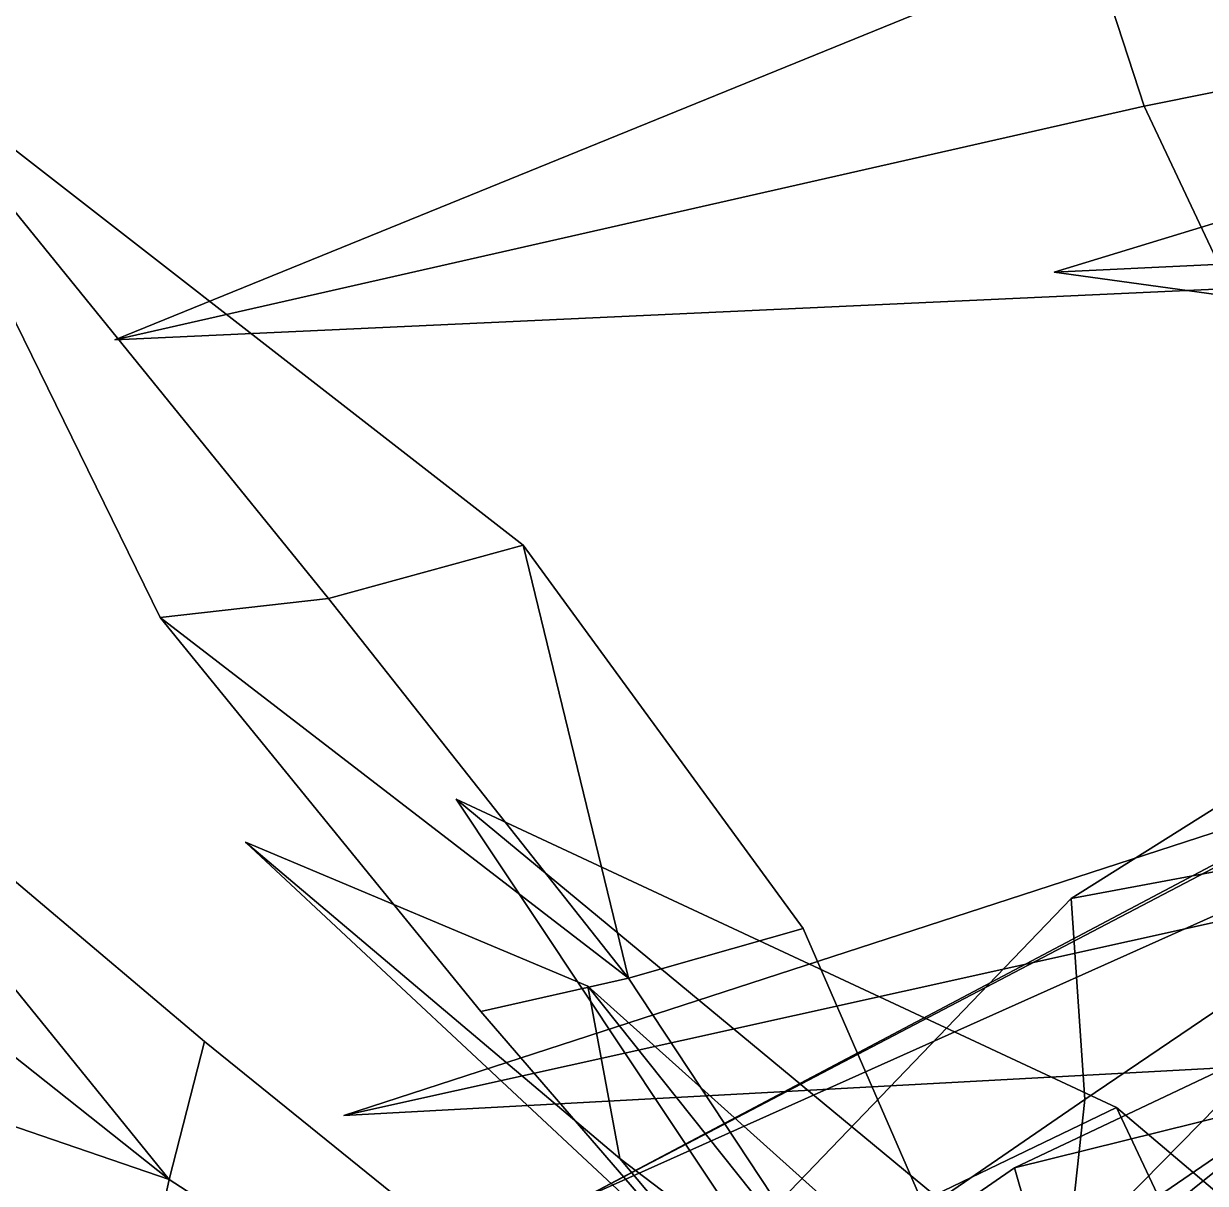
# Model space of a CAD drawing. Header units: metres. Extents: x -366 to 149, y -229 to 234.
# Drawn here: x -188.56 to -158.62, y -78.47 to -49.08 of the extents above; entities that cross this region are included whole.
import ezdxf

# ---------------------------------------------------------------- set-up
doc = ezdxf.new("R2010")
doc.units = ezdxf.units.M

msp = doc.modelspace()

# ---------------------------------------------------------------- linework, layer by layer
at = {"layer": 'coral-li_Mrstm', "color": 3}
for points in [[(-161.5274, -47.02328, 552.9614), (-186.2505, -57.09106, 574.2473), (-160.1759, -51.1704, 555.6396)], [(-161.5274, -47.02328, 552.9614), (-160.1759, -51.1704, 555.6396), (-186.2505, -57.09106, 574.2473)], [(-161.5274, -47.02328, 552.9614), (-160.1759, -51.1704, 555.6396), (-141.9298, -47.4976, 542.4475)], [(-161.5274, -47.02328, 552.9614), (-141.9298, -47.4976, 542.4475), (-160.1759, -51.1704, 555.6396)], [(-141.9298, -47.4976, 542.4475), (-160.1759, -51.1704, 555.6396), (-157.9975, -55.796, 555.4011)], [(-141.9298, -47.4976, 542.4475), (-157.9975, -55.796, 555.4011), (-160.1759, -51.1704, 555.6396)], [(-175.905, -62.2936, 756.5757), (-192.2244, -49.6076, 783.7499), (-180.8407, -63.6474, 756.6486)], [(-175.905, -62.2936, 756.5757), (-180.8407, -63.6474, 756.6486), (-192.2244, -49.6076, 783.7499)], [(-180.8407, -63.6474, 756.6486), (-192.2244, -49.6076, 783.7499), (-185.1041, -64.127, 753.8571)], [(-180.8407, -63.6474, 756.6486), (-185.1041, -64.127, 753.8571), (-192.2244, -49.6076, 783.7499)], [(-142.9886, -54.4498, 661.0283), (-162.4516, -55.3779, 687.1341), (-143.2005, -49.4982, 659.7495)], [(-142.9886, -54.4498, 661.0283), (-143.2005, -49.4982, 659.7495), (-162.4516, -55.3779, 687.1341)], [(-160.1759, -51.1704, 555.6396), (-186.2505, -57.09106, 574.2473), (-157.9975, -55.796, 555.4011)], [(-160.1759, -51.1704, 555.6396), (-157.9975, -55.796, 555.4011), (-186.2505, -57.09106, 574.2473)], [(-139.9143, -58.4904, 661.6769), (-162.4516, -55.3779, 687.1341), (-142.9886, -54.4498, 661.0283)], [(-139.9143, -58.4904, 661.6769), (-142.9886, -54.4498, 661.0283), (-162.4516, -55.3779, 687.1341)], [(-175.905, -62.2936, 756.5757), (-180.8407, -63.6474, 756.6486), (-173.238, -73.2646, 737.4094)], [(-175.905, -62.2936, 756.5757), (-173.238, -73.2646, 737.4094), (-180.8407, -63.6474, 756.6486)], [(-168.8134, -72.01273, 737.1855), (-175.905, -62.2936, 756.5757), (-173.238, -73.2646, 737.4094)], [(-168.8134, -72.01273, 737.1855), (-173.238, -73.2646, 737.4094), (-175.905, -62.2936, 756.5757)], [(-139.9616, -63.3808, 443.3371), (-163.5329, -82.3045, 459.2108), (-138.6087, -68.3109, 443.5853)], [(-139.9616, -63.3808, 443.3371), (-138.6087, -68.3109, 443.5853), (-163.5329, -82.3045, 459.2108)], [(-173.238, -73.2646, 737.4094), (-180.8407, -63.6474, 756.6486), (-185.1041, -64.127, 753.8571)], [(-173.238, -73.2646, 737.4094), (-185.1041, -64.127, 753.8571), (-180.8407, -63.6474, 756.6486)], [(-173.238, -73.2646, 737.4094), (-185.1041, -64.127, 753.8571), (-176.9767, -74.1123, 735.0398)], [(-173.238, -73.2646, 737.4094), (-176.9767, -74.1123, 735.0398), (-185.1041, -64.127, 753.8571)], [(-151.511, -64.6322, 591.8684), (-162.0219, -71.2506, 611.0114), (-151.1598, -69.2196, 591.7054)], [(-151.511, -64.6322, 591.8684), (-151.1598, -69.2196, 591.7054), (-162.0219, -71.2506, 611.0114)], [(-195.8137, -64.87, 746.7421), (-196.8546, -68.8578, 749.7772), (-184.874, -78.37, 732.8531)], [(-195.8137, -64.87, 746.7421), (-184.874, -78.37, 732.8531), (-196.8546, -68.8578, 749.7772)], [(-183.9754, -74.8752, 729.9944), (-195.8137, -64.87, 746.7421), (-184.874, -78.37, 732.8531)], [(-183.9754, -74.8752, 729.9944), (-184.874, -78.37, 732.8531), (-195.8137, -64.87, 746.7421)], [(-152.8517, -67.5676, 554.4949), (-174.4376, -78.869, 578.4118), (-151.1685, -66.56, 559.2225)], [(-152.8517, -67.5676, 554.4949), (-151.1685, -66.56, 559.2225), (-174.4376, -78.869, 578.4118)], [(-151.1685, -66.56, 559.2225), (-174.4376, -78.869, 578.4118), (-147.1075, -66.6311, 562.3373)], [(-151.1685, -66.56, 559.2225), (-147.1075, -66.6311, 562.3373), (-174.4376, -78.869, 578.4118)], [(-154.8342, -71.06219, 472.8568), (-180.4468, -76.7435, 492.1676), (-152.2439, -67.5758, 475.5651)], [(-154.8342, -71.06219, 472.8568), (-152.2439, -67.5758, 475.5651), (-180.4468, -76.7435, 492.1676)], [(-165.3611, -92.3472, 594.1373), (-167.9029, -90.3989, 590.9664), (-137.8252, -67.9683, 574.0467)], [(-165.3611, -92.3472, 594.1373), (-137.8252, -67.9683, 574.0467), (-167.9029, -90.3989, 590.9664)], [(-164.3709, -89.9918, 597.8475), (-165.4217, -85.7336, 598.8842), (-137.8252, -67.9683, 574.0467)], [(-164.3709, -89.9918, 597.8475), (-137.8252, -67.9683, 574.0467), (-165.4217, -85.7336, 598.8842)], [(-137.8252, -67.9683, 574.0467), (-162.0506, -91.6942, 597.2692), (-165.3611, -92.3472, 594.1373)], [(-137.8252, -67.9683, 574.0467), (-165.3611, -92.3472, 594.1373), (-162.0506, -91.6942, 597.2692)], [(-137.8252, -67.9683, 574.0467), (-160.9445, -92.9647, 597.063), (-164.3709, -89.9918, 597.8475)], [(-137.8252, -67.9683, 574.0467), (-164.3709, -89.9918, 597.8475), (-160.9445, -92.9647, 597.063)], [(-137.8252, -67.9683, 574.0467), (-163.1656, -91.7463, 595.9907), (-162.3484, -95.6713, 593.7277)], [(-137.8252, -67.9683, 574.0467), (-162.3484, -95.6713, 593.7277), (-163.1656, -91.7463, 595.9907)], [(-137.8252, -67.9683, 574.0467), (-162.759, -93.04963, 594.9825), (-159.4681, -95.4014, 597.181)], [(-137.8252, -67.9683, 574.0467), (-159.4681, -95.4014, 597.181), (-162.759, -93.04963, 594.9825)], [(-162.3484, -95.6713, 593.7277), (-161.774, -97.5678, 589.68), (-137.8252, -67.9683, 574.0467)], [(-162.3484, -95.6713, 593.7277), (-137.8252, -67.9683, 574.0467), (-161.774, -97.5678, 589.68)], [(-137.8252, -67.9683, 574.0467), (-161.3889, -93.8151, 595.6284), (-160.6738, -91.9079, 599.757)], [(-137.8252, -67.9683, 574.0467), (-160.6738, -91.9079, 599.757), (-161.3889, -93.8151, 595.6284)], [(-160.6738, -91.9079, 599.757), (-157.6077, -90.1259, 602.5382), (-137.8252, -67.9683, 574.0467)], [(-160.6738, -91.9079, 599.757), (-137.8252, -67.9683, 574.0467), (-157.6077, -90.1259, 602.5382)], [(-159.4681, -95.4014, 597.181), (-155.4477, -97.4001, 596.7908), (-137.8252, -67.9683, 574.0467)], [(-159.4681, -95.4014, 597.181), (-137.8252, -67.9683, 574.0467), (-155.4477, -97.4001, 596.7908)], [(-138.6087, -68.3109, 443.5853), (-163.5329, -82.3045, 459.2108), (-136.6603, -72.2658, 440.985)], [(-138.6087, -68.3109, 443.5853), (-136.6603, -72.2658, 440.985), (-163.5329, -82.3045, 459.2108)], [(-184.874, -78.37, 732.8531), (-196.8546, -68.8578, 749.7772), (-198.3743, -73.7435, 749.9167)], [(-184.874, -78.37, 732.8531), (-198.3743, -73.7435, 749.9167), (-196.8546, -68.8578, 749.7772)], [(-168.0717, -83.07437, 731.1787), (-177.6058, -68.7285, 760.6573), (-165.4849, -78.7621, 732.1335)], [(-168.0717, -83.07437, 731.1787), (-165.4849, -78.7621, 732.1335), (-177.6058, -68.7285, 760.6573)], [(-165.4849, -78.7621, 732.1335), (-177.6058, -68.7285, 760.6573), (-160.8717, -76.5447, 732.1271)], [(-165.4849, -78.7621, 732.1335), (-160.8717, -76.5447, 732.1271), (-177.6058, -68.7285, 760.6573)], [(-142.3534, -72.8415, 447.1056), (-163.4581, -78.07124, 451.8036), (-143.5347, -68.6426, 445.9718)], [(-142.3534, -72.8415, 447.1056), (-143.5347, -68.6426, 445.9718), (-163.4581, -78.07124, 451.8036)], [(-151.1598, -69.2196, 591.7054), (-161.6758, -76.3449, 610.6549), (-162.1149, -80.3742, 607.5291)], [(-151.1598, -69.2196, 591.7054), (-162.1149, -80.3742, 607.5291), (-161.6758, -76.3449, 610.6549)], [(-151.1598, -69.2196, 591.7054), (-162.1149, -80.3742, 607.5291), (-151.1247, -72.8434, 589.0263)], [(-151.1598, -69.2196, 591.7054), (-151.1247, -72.8434, 589.0263), (-162.1149, -80.3742, 607.5291)], [(-162.0219, -71.2506, 611.0114), (-161.6758, -76.3449, 610.6549), (-151.1598, -69.2196, 591.7054)], [(-162.0219, -71.2506, 611.0114), (-151.1598, -69.2196, 591.7054), (-161.6758, -76.3449, 610.6549)], [(-170.2048, -81.7149, 766.0634), (-182.9366, -69.8212, 795.4254), (-173.4591, -77.8372, 765.3071)], [(-170.2048, -81.7149, 766.0634), (-173.4591, -77.8372, 765.3071), (-182.9366, -69.8212, 795.4254)], [(-173.4591, -77.8372, 765.3071), (-182.9366, -69.8212, 795.4254), (-174.2653, -73.4675, 762.7665)], [(-173.4591, -77.8372, 765.3071), (-174.2653, -73.4675, 762.7665), (-182.9366, -69.8212, 795.4254)], [(-154.4597, -75.3379, 470.0683), (-180.4468, -76.7435, 492.1676), (-154.8342, -71.06219, 472.8568)], [(-154.4597, -75.3379, 470.0683), (-154.8342, -71.06219, 472.8568), (-180.4468, -76.7435, 492.1676)], [(-162.0219, -71.2506, 611.0114), (-177.1058, -86.9438, 637.3151), (-161.6758, -76.3449, 610.6549)], [(-162.0219, -71.2506, 611.0114), (-161.6758, -76.3449, 610.6549), (-177.1058, -86.9438, 637.3151)], [(-158.6572, -95.3368, 704.9069), (-168.8134, -72.01273, 737.1855), (-173.238, -73.2646, 737.4094)], [(-158.6572, -95.3368, 704.9069), (-173.238, -73.2646, 737.4094), (-168.8134, -72.01273, 737.1855)], [(-160.0669, -95.9654, 447.8374), (-161.3326, -93.2445, 444.475), (-125.979, -72.3294, 441.8761)], [(-160.0669, -95.9654, 447.8374), (-125.979, -72.3294, 441.8761), (-161.3326, -93.2445, 444.475)], [(-159.4155, -95.7967, 451.2286), (-160.6156, -91.7261, 452.7457), (-125.979, -72.3294, 441.8761)], [(-159.4155, -95.7967, 451.2286), (-125.979, -72.3294, 441.8761), (-160.6156, -91.7261, 452.7457)], [(-125.979, -72.3294, 441.8761), (-157.8833, -96.2264, 451.882), (-160.0669, -95.9654, 447.8374)], [(-125.979, -72.3294, 441.8761), (-160.0669, -95.9654, 447.8374), (-157.8833, -96.2264, 451.882)], [(-125.979, -72.3294, 441.8761), (-159.4634, -95.02386, 449.1445), (-158.2826, -98.6179, 446.521)], [(-125.979, -72.3294, 441.8761), (-158.2826, -98.6179, 446.521), (-159.4634, -95.02386, 449.1445)], [(-125.979, -72.3294, 441.8761), (-156.0096, -98.8811, 450.9448), (-159.4155, -95.7967, 451.2286)], [(-125.979, -72.3294, 441.8761), (-159.4155, -95.7967, 451.2286), (-156.0096, -98.8811, 450.9448)], [(-142.3534, -72.8415, 447.1056), (-162.0611, -82.929, 452.6089), (-163.4581, -78.07124, 451.8036)], [(-142.3534, -72.8415, 447.1056), (-163.4581, -78.07124, 451.8036), (-162.0611, -82.929, 452.6089)], [(-158.5755, -85.9921, 454.7693), (-162.0611, -82.929, 452.6089), (-142.3534, -72.8415, 447.1056)], [(-158.5755, -85.9921, 454.7693), (-142.3534, -72.8415, 447.1056), (-162.0611, -82.929, 452.6089)], [(-173.238, -73.2646, 737.4094), (-176.9767, -74.1123, 735.0398), (-158.6572, -95.3368, 704.9069)], [(-173.238, -73.2646, 737.4094), (-158.6572, -95.3368, 704.9069), (-176.9767, -74.1123, 735.0398)], [(-166.6986, -82.9731, 744.1327), (-173.4591, -77.8372, 765.3071), (-174.2653, -73.4675, 762.7665)], [(-166.6986, -82.9731, 744.1327), (-174.2653, -73.4675, 762.7665), (-173.4591, -77.8372, 765.3071)], [(-166.6986, -82.9731, 744.1327), (-174.2653, -73.4675, 762.7665), (-167.7528, -79.3192, 741.7143)], [(-166.6986, -82.9731, 744.1327), (-167.7528, -79.3192, 741.7143), (-174.2653, -73.4675, 762.7665)], [(-184.874, -78.37, 732.8531), (-198.3743, -73.7435, 749.9167), (-185.8263, -82.7649, 733.1533)], [(-184.874, -78.37, 732.8531), (-185.8263, -82.7649, 733.1533), (-198.3743, -73.7435, 749.9167)], [(-158.6572, -95.3368, 704.9069), (-183.9754, -74.8752, 729.9944), (-184.874, -78.37, 732.8531)], [(-158.6572, -95.3368, 704.9069), (-184.874, -78.37, 732.8531), (-183.9754, -74.8752, 729.9944)], [(-161.6758, -76.3449, 610.6549), (-177.1058, -86.9438, 637.3151), (-162.1149, -80.3742, 607.5291)], [(-161.6758, -76.3449, 610.6549), (-162.1149, -80.3742, 607.5291), (-177.1058, -86.9438, 637.3151)], [(-156.5354, -85.7567, 712.3492), (-165.4849, -78.7621, 732.1335), (-160.8717, -76.5447, 732.1271)], [(-156.5354, -85.7567, 712.3492), (-160.8717, -76.5447, 732.1271), (-165.4849, -78.7621, 732.1335)], [(-156.5354, -85.7567, 712.3492), (-160.8717, -76.5447, 732.1271), (-152.6304, -83.527, 712.0479)], [(-156.5354, -85.7567, 712.3492), (-152.6304, -83.527, 712.0479), (-160.8717, -76.5447, 732.1271)], [(-170.2048, -81.7149, 766.0634), (-173.4591, -77.8372, 765.3071), (-166.6986, -82.9731, 744.1327)], [(-170.2048, -81.7149, 766.0634), (-166.6986, -82.9731, 744.1327), (-173.4591, -77.8372, 765.3071)], [(-162.0611, -82.929, 452.6089), (-190.4386, -96.7121, 460.7289), (-163.4581, -78.07124, 451.8036)], [(-162.0611, -82.929, 452.6089), (-163.4581, -78.07124, 451.8036), (-190.4386, -96.7121, 460.7289)], [(-184.874, -78.37, 732.8531), (-185.8263, -82.7649, 733.1533), (-158.6572, -95.3368, 704.9069)], [(-184.874, -78.37, 732.8531), (-158.6572, -95.3368, 704.9069), (-185.8263, -82.7649, 733.1533)]]:
    msp.add_3dface(points, dxfattribs=at)

doc.saveas('drawing.dxf')
